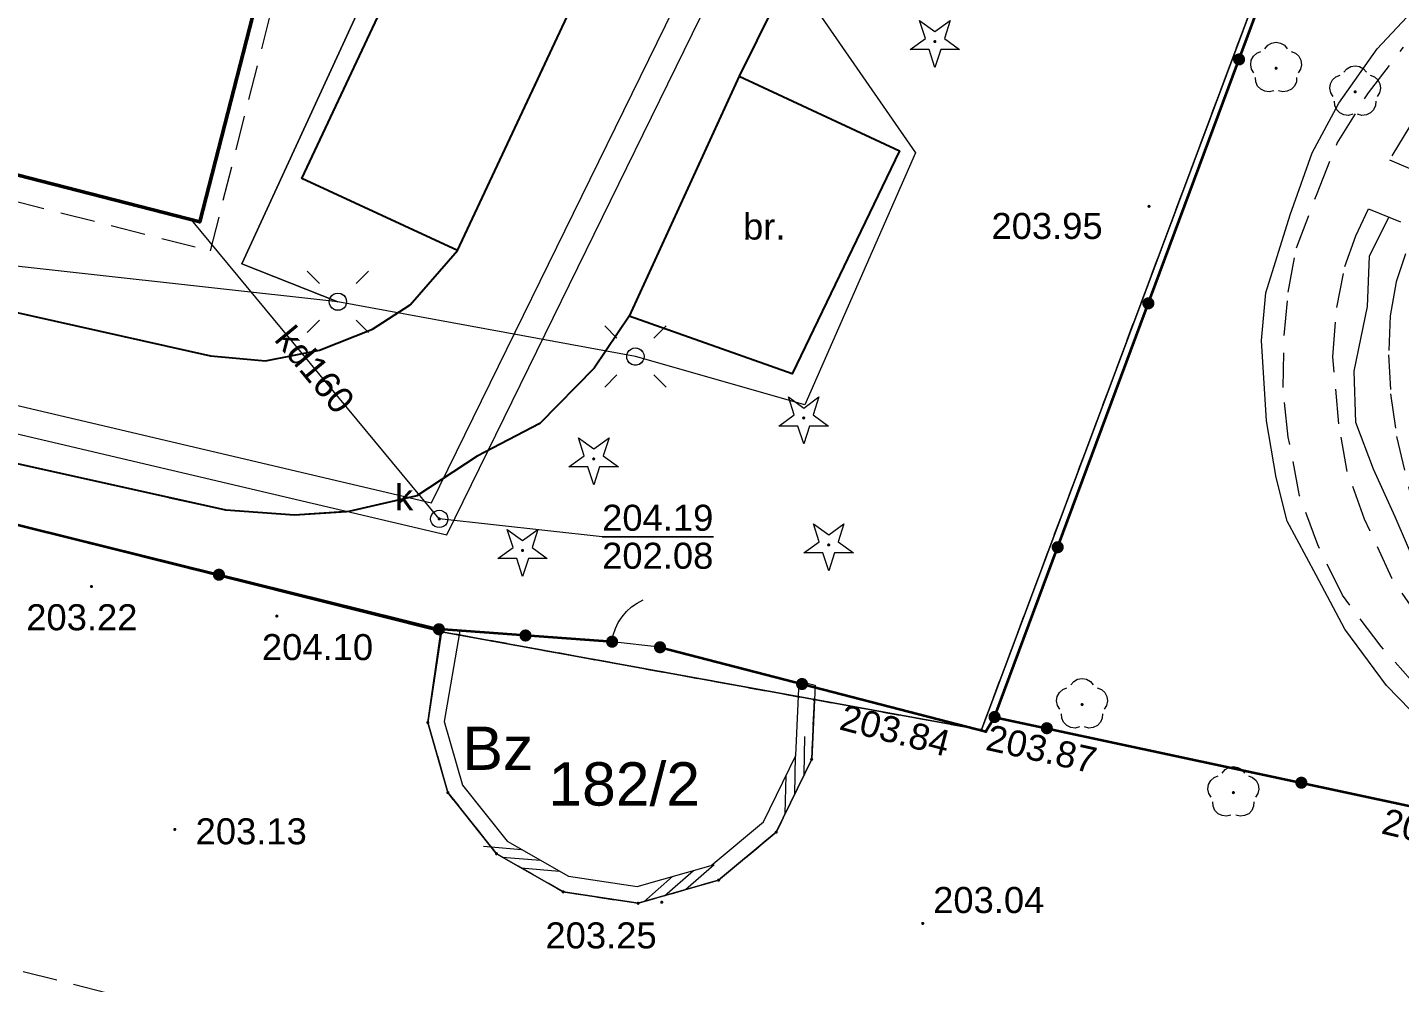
# Model space of a CAD drawing. Extents: x 0 to 7423283, y 0 to 5548300.
# Drawn here: x 7422289.94 to 7422329.48, y 5548165.46 to 5548192.99 of the extents above; entities that cross this region are included whole.
import ezdxf
from ezdxf.enums import TextEntityAlignment as Align

# ---------------------------------------------------------------- set-up
doc = ezdxf.new("R2010")
doc.units = 0
for name, pattern in [('PRZER1-1', [2, 1, -1]), ('PRZER2-1', [3, 2, -1]), ('PRZER3-1', [4, 3, -1])]:
    doc.linetypes.add(name, pattern=pattern)
doc.layers.get('0').update_dxf_attribs({"linetype": 'CONTINUOUS', "lineweight": 13})
for name, color, linetype, lineweight, true_color in [('BUUD02_02', 7, 'CONTINUOUS', 18, 0x0a0909), ('EGBB01', 7, 'CONTINUOUS', 50, 0x0a0909), ('EGBD03', 7, 'CONTINUOUS', 18, 0x008000), ('EGBD03_O', 7, 'CONTINUOUS', 18, 0x008000), ('EGBP04', 7, 'CONTINUOUS', 18, 0x008000), ('EGBU01', 7, 'PRZER1-1', 18, 0x008000), ('EGBU01_O', 7, 'PRZER1-1', 18, 0x008000), ('OBOP01', 7, 'CONTINUOUS', 18, 0x008000), ('OBOP02', 7, 'CONTINUOUS', 18, 0x008000), ('OBOP05_02', 7, 'CONTINUOUS', 18, 0x0a0909), ('SUPE04', 1, 'CONTINUOUS', 18, 0xff0000), ('SUPK01', 7, 'CONTINUOUS', 18, 0x803300), ('SUPK01_O', 7, 'CONTINUOUS', 18, 0x803300), ('SUUS15', 7, 'CONTINUOUS', 18, 0xff9100), ('SUUS15_O', 7, 'CONTINUOUS', 18, 0xff9100)]:
    doc.layers.add(name, color=color, linetype=linetype, lineweight=lineweight, true_color=true_color)
for name, color, linetype, lineweight in [('EGBC03', 7, 'CONTINUOUS', 18), ('GSLKOC', 7, 'CONTINUOUS', 18), ('KTCR02', 7, 'PRZER2-1', 18), ('KTJZ01', 7, 'PRZER3-1', 18), ('KTKR01', 7, 'CONTINUOUS', 25), ('KTOK04', 7, 'CONTINUOUS', 18), ('KTOK05_01', 7, 'CONTINUOUS', 35), ('KTPL01', 7, 'PRZER3-1', 18), ('KTPL01_O', 7, 'PRZER3-1', 18), ('RTPW02', 7, 'CONTINUOUS', 13), ('RTPW02_O', 7, 'CONTINUOUS', 13), ('SUSM', 7, 'CONTINUOUS', 18)]:
    doc.layers.add(name, color=color, linetype=linetype, lineweight=lineweight)
doc.layers.add('SUPS01_05', color=7, linetype='CONTINUOUS', true_color=0x803300)
doc.layers.add('SUPS01_05_O', color=7, linetype='CONTINUOUS', true_color=0x803300)
doc.styles.add('GEO-INFO', font='Arial')

# ---------------------------------------------------------------- blocks, each defined once
blk = doc.blocks.new('EPPGN')
blk.add_hatch(color=0).paths.add_polyline_path([(-0.09, 0), (-0.085595, -0.027812), (-0.072812, -0.052901), (-0.052901, -0.072812), (-0.027812, -0.085595), (0, -0.09), (0.027812, -0.085595), (0.052901, -0.072812), (0.072812, -0.052901), (0.085595, -0.027812), (0.09, 0), (0.085595, 0.027812), (0.072812, 0.052901), (0.052901, 0.072812), (0.027812, 0.085595), (0, 0.09), (-0.027812, 0.085595), (-0.052901, 0.072812), (-0.072812, 0.052901), (-0.085595, 0.027812)])
blk = doc.blocks.new('SPDLP')
blk.add_hatch(color=0).paths.add_polyline_path([(-0.09, 0), (-0.085595, -0.027812), (-0.072812, -0.052901), (-0.052901, -0.072812), (-0.027812, -0.085595), (0, -0.09), (0.027812, -0.085595), (0.052901, -0.072812), (0.072812, -0.052901), (0.085595, -0.027812), (0.09, 0), (0.085595, 0.027812), (0.072812, 0.052901), (0.052901, 0.072812), (0.027812, 0.085595), (0, 0.09), (-0.027812, 0.085595), (-0.052901, 0.072812), (-0.072812, 0.052901), (-0.085595, 0.027812)])
at = {"color": 0}
for points in [[(-1.292703, 0.137547), (-1.355024, 0.389802), (-1.327532, 0.648184), (-1.213525, 0.881678), (-1.026689, 1.062258), (-0.78945, 1.168249), (-0.530282, 1.186929)], [(-0.268652, 1.271938), (-0.048001, 1.40916), (0.20623, 1.462858), (0.463525, 1.426585), (0.693003, 1.304695), (0.867117, 1.11182), (0.964971, 0.871109)], [(1.126667, 0.648554), (1.325358, 0.481106), (1.454989, 0.255912), (1.5, 0), (1.454989, -0.255912), (1.325358, -0.481106), (1.126667, -0.648554)], [(-0.530282, -1.186929), (-0.78945, -1.168249), (-1.026689, -1.062258), (-1.213525, -0.881678), (-1.327532, -0.648184), (-1.355024, -0.389802), (-1.292703, -0.137547)], [(0.964971, -0.871109), (0.867117, -1.11182), (0.693003, -1.304695), (0.463525, -1.426585), (0.20623, -1.462858), (-0.048001, -1.40916), (-0.268652, -1.271938)]]:
    blk.add_lwpolyline(points, dxfattribs=at)
blk = doc.blocks.new('KOLO')
blk.add_hatch(color=0).paths.add_polyline_path([(0, 0.5), (-0.12941, 0.482963), (-0.25, 0.433013), (-0.353553, 0.353553), (-0.433013, 0.25), (-0.482963, 0.12941), (-0.5, 0), (-0.482963, -0.12941), (-0.433013, -0.25), (-0.353553, -0.353553), (-0.25, -0.433013), (-0.12941, -0.482963), (0, -0.5), (0.12941, -0.482963), (0.25, -0.433013), (0.353553, -0.353553), (0.433013, -0.25), (0.482963, -0.12941), (0.5, 0), (0.482963, 0.12941), (0.433013, 0.25), (0.353553, 0.353553), (0.25, 0.433013), (0.12941, 0.482963)])
blk = doc.blocks.new('OKRAG_PELNY')
at = {"color": 0}
blk.add_lwpolyline([(0.5, 0), (0.482963, -0.12941), (0.433013, -0.25), (0.353553, -0.353553), (0.25, -0.433013), (0.12941, -0.482963), (0, -0.5), (-0.12941, -0.482963), (-0.25, -0.433013), (-0.353553, -0.353553), (-0.433013, -0.25), (-0.482963, -0.12941), (-0.5, 0), (-0.482963, 0.12941), (-0.433013, 0.25), (-0.353553, 0.353553), (-0.25, 0.433013), (-0.12941, 0.482963), (0, 0.5), (0.12941, 0.482963), (0.25, 0.433013), (0.353553, 0.353553), (0.433013, 0.25), (0.482963, 0.12941)], close=True, dxfattribs=at)
blk = doc.blocks.new('SUSM01_01')
at = {"color": 0}
for points in [[(-0.353553, 0.353553), (-0.212132, 0.212132)], [(0.353553, 0.353553), (0.212132, 0.212132)], [(-0.353553, -0.353553), (-0.212132, -0.212132)], [(0.353553, -0.353553), (0.212132, -0.212132)]]:
    blk.add_lwpolyline(points, dxfattribs=at)
blk.add_lwpolyline([(0.1, 0), (0.093969, -0.034202), (0.076604, -0.064279), (0.05, -0.086603), (0.025882, -0.096593), (0, -0.1), (-0.025882, -0.096593), (-0.05, -0.086603), (-0.073305, -0.068017), (-0.090097, -0.043388), (-0.098883, -0.014904), (-0.098883, 0.014904), (-0.090097, 0.043388), (-0.073305, 0.068017), (-0.05, 0.086603), (-0.022252, 0.097493), (0.007473, 0.09972), (0.036534, 0.093087), (0.062349, 0.078183), (0.082624, 0.056332), (0.095557, 0.029476)], close=True, dxfattribs=at)
blk = doc.blocks.new('SPDIP')
blk.add_hatch(color=0).paths.add_polyline_path([(-0.09, 0), (-0.085595, -0.027812), (-0.072812, -0.052901), (-0.052901, -0.072812), (-0.027812, -0.085595), (0, -0.09), (0.027812, -0.085595), (0.052901, -0.072812), (0.072812, -0.052901), (0.085595, -0.027812), (0.09, 0), (0.085595, 0.027812), (0.072812, 0.052901), (0.052901, 0.072812), (0.027812, 0.085595), (0, 0.09), (-0.027812, 0.085595), (-0.052901, 0.072812), (-0.072812, 0.052901), (-0.085595, 0.027812)])
at = {"color": 0}
blk.add_lwpolyline([(0.177062, -0.544942), (-0.463555, -1.426676), (-0.463555, -0.336792), (-1.500096, 0), (-0.463555, 0.336792), (-0.463555, 1.426676), (0.177062, 0.544942), (1.213603, 0.881734), (0.572986, 0), (1.213603, -0.881734)], close=True, dxfattribs=at)
blk = doc.blocks.new('KTOK04')
at = {"color": 0}
blk.add_lwpolyline([(0, 0), (-0.01711, -0.261052), (-0.068148, -0.517638), (-0.152241, -0.765367), (-0.267949, -1), (-0.413293, -1.217523), (-0.585786, -1.414214), (-0.782477, -1.586707), (-1, -1.732051)], dxfattribs=at)
blk = doc.blocks.new('BUUD02_02')
at = {"color": 0}
for points in [[(-2.25, -0.5), (-0.25, 0.5)], [(-1, -0.5), (1, 0.5)], [(0.25, -0.5), (2.25, 0.5)]]:
    blk.add_lwpolyline(points, dxfattribs=at)

msp = doc.modelspace()

# ---------------------------------------------------------------- linework, layer by layer
at = {"layer": 'BUUD02_02', "color": 18, "linetype": 'Continuous', "lineweight": 18, "true_color": 0x0a0909, "elevation": 10.22}
msp.add_lwpolyline([(7422312.64, 5548174.03), (7422312.54, 5548171.89), (7422311.52, 5548169.79), (7422309.86, 5548168.41), (7422307.54, 5548167.74), (7422305.38, 5548168.07), (7422303.46, 5548169.17), (7422302.06, 5548170.93), (7422301.48, 5548172.95), (7422301.869, 5548175.635), (7422302.405, 5548175.596), (7422301.95, 5548172.98), (7422302.48, 5548171.15), (7422303.77, 5548169.53), (7422305.53, 5548168.52), (7422307.51, 5548168.22), (7422309.64, 5548168.83), (7422311.15, 5548170.09), (7422312.08, 5548172), (7422312.18, 5548174.14)], close=True, dxfattribs=at)
at = {"layer": 'EGBB01', "color": 18, "linetype": 'Continuous', "lineweight": 50, "true_color": 0x0a0909, "elevation": 10.26}
msp.add_lwpolyline([(7422261.25, 5548196.04), (7422294.91, 5548187.38), (7422299.74, 5548206.21)], dxfattribs=at)
at = {"layer": 'EGBC03', "color": 7, "linetype": 'Continuous', "lineweight": 18, "elevation": 10.26}
msp.add_lwpolyline([(7422299.74, 5548206.21), (7422266.35, 5548214.65), (7422261.45, 5548196.79), (7422261.25, 5548196.04), (7422294.91, 5548187.38)], close=True, dxfattribs=at)
at = {"layer": 'EGBD03', "color": 96, "linetype": 'Continuous', "lineweight": 18, "true_color": 0x008000, "elevation": 10.3}
for points in [[(7422255.35, 5548278.49), (7422248.49, 5548253.1), (7422240.39, 5548223.47), (7422232.19, 5548193.55), (7422247.5, 5548189.15), (7422282.6, 5548180.41), (7422301.87, 5548175.57), (7422312.62, 5548173.61), (7422317.43, 5548172.74), (7422345.7, 5548248.35), (7422295.99, 5548267.06), (7422289.86, 5548268.36), (7422265.15, 5548275.67)], [(7422301.87, 5548175.57), (7422301.48, 5548172.95), (7422302.06, 5548170.93), (7422303.46, 5548169.17), (7422305.38, 5548168.07), (7422307.54, 5548167.74), (7422309.86, 5548168.41), (7422311.52, 5548169.79), (7422312.54, 5548171.89), (7422312.62, 5548173.61)]]:
    msp.add_lwpolyline(points, close=True, dxfattribs=at)
msp.add_lwpolyline([(7422434.9, 5548214.47), (7422406.59, 5548225.32), (7422345.7, 5548248.35), (7422317.43, 5548172.74), (7422312.62, 5548173.61), (7422312.54, 5548171.89), (7422311.52, 5548169.79), (7422309.86, 5548168.41), (7422307.54, 5548167.74), (7422305.38, 5548168.07), (7422303.46, 5548169.17), (7422302.06, 5548170.93), (7422301.48, 5548172.95), (7422301.87, 5548175.57), (7422282.6, 5548180.41), (7422247.5, 5548189.15), (7422232.19, 5548193.55), (7422228, 5548178.12), (7422219.37, 5548146.4), (7422210.82, 5548114.83), (7422202.12, 5548083.12), (7422194.39, 5548053.5), (7422184.85, 5548019.75)], dxfattribs=at)
at = {"layer": 'EGBU01', "color": 7, "linetype": 'Continuous', "lineweight": 18, "elevation": 10.17}
for points in [[(7422337.27, 5548225.81), (7422345.7, 5548248.35), (7422295.99, 5548267.06), (7422289.86, 5548268.36), (7422265.15, 5548275.67), (7422255.35, 5548278.49), (7422248.49, 5548253.1), (7422240.39, 5548223.47), (7422232.19, 5548193.55), (7422247.5, 5548189.15), (7422282.6, 5548180.41), (7422301.87, 5548175.57), (7422312.62, 5548173.61), (7422317.43, 5548172.74)], [(7422301.87, 5548175.57), (7422301.48, 5548172.95), (7422302.06, 5548170.93), (7422303.46, 5548169.17), (7422305.38, 5548168.07), (7422307.54, 5548167.74), (7422309.86, 5548168.41), (7422311.52, 5548169.79), (7422312.54, 5548171.89), (7422312.62, 5548173.61)]]:
    msp.add_lwpolyline(points, close=True, dxfattribs=at)
at = {"layer": 'EGBU01', "color": 96, "linetype": 'PRZER1-1', "lineweight": 18, "ltscale": 0.5, "true_color": 0x008000, "elevation": 10.18}
for points in [[(7422337.27, 5548225.81), (7422345.7, 5548248.35), (7422295.99, 5548267.06), (7422289.86, 5548268.36), (7422265.15, 5548275.67), (7422255.35, 5548278.49), (7422248.49, 5548253.1), (7422240.39, 5548223.47), (7422232.19, 5548193.55), (7422247.5, 5548189.15), (7422282.6, 5548180.41), (7422301.87, 5548175.57), (7422312.62, 5548173.61), (7422317.43, 5548172.74)], [(7422301.87, 5548175.57), (7422301.48, 5548172.95), (7422302.06, 5548170.93), (7422303.46, 5548169.17), (7422305.38, 5548168.07), (7422307.54, 5548167.74), (7422309.86, 5548168.41), (7422311.52, 5548169.79), (7422312.54, 5548171.89), (7422312.62, 5548173.61)]]:
    msp.add_lwpolyline(points, close=True, dxfattribs=at)
at = {"layer": 'EGBU01', "color": 7, "linetype": 'Continuous', "lineweight": 18, "elevation": 10.17}
msp.add_lwpolyline([(7422434.9, 5548214.47), (7422406.59, 5548225.32), (7422376.95, 5548236.53), (7422372.77, 5548211.69), (7422337.27, 5548225.81), (7422317.43, 5548172.74), (7422312.62, 5548173.61), (7422312.54, 5548171.89), (7422311.52, 5548169.79), (7422309.86, 5548168.41), (7422307.54, 5548167.74), (7422305.38, 5548168.07), (7422303.46, 5548169.17), (7422302.06, 5548170.93), (7422301.48, 5548172.95), (7422301.87, 5548175.57), (7422282.6, 5548180.41), (7422247.5, 5548189.15), (7422232.19, 5548193.55), (7422228, 5548178.12), (7422219.37, 5548146.4), (7422210.82, 5548114.83)], dxfattribs=at)
at = {"layer": 'EGBU01', "color": 96, "linetype": 'PRZER1-1', "lineweight": 18, "ltscale": 0.5, "true_color": 0x008000, "elevation": 10.18}
msp.add_lwpolyline([(7422434.9, 5548214.47), (7422406.59, 5548225.32), (7422376.95, 5548236.53), (7422372.77, 5548211.69), (7422337.27, 5548225.81), (7422317.43, 5548172.74), (7422312.62, 5548173.61), (7422312.54, 5548171.89), (7422311.52, 5548169.79), (7422309.86, 5548168.41), (7422307.54, 5548167.74), (7422305.38, 5548168.07), (7422303.46, 5548169.17), (7422302.06, 5548170.93), (7422301.48, 5548172.95), (7422301.87, 5548175.57), (7422282.6, 5548180.41), (7422247.5, 5548189.15), (7422232.19, 5548193.55), (7422228, 5548178.12), (7422219.37, 5548146.4), (7422210.82, 5548114.83)], dxfattribs=at)
at = {"layer": 'GSLKOC', "color": 7, "linetype": 'PRZER2-1', "lineweight": 18, "ltscale": 0.5, "elevation": 10.18}
for points in [[(7422330.01, 5548173.94), (7422328.95, 5548175.14), (7422327.83, 5548176.62), (7422327.12, 5548178.07), (7422326.6, 5548179.49), (7422326.27, 5548181.18), (7422326.12, 5548182.61), (7422326.15, 5548184.11), (7422326.27, 5548185.36), (7422326.51, 5548186.63), (7422327.1, 5548188.2), (7422327.68, 5548189.65), (7422328.58, 5548191.1), (7422329.59, 5548192.42)], [(7422329.77, 5548190.14), (7422329.19, 5548189.17), (7422330.53, 5548188.59)], [(7422330.12, 5548175.86), (7422329.26, 5548177.11), (7422328.47, 5548178.81), (7422327.97, 5548180.19), (7422327.73, 5548181.56), (7422327.56, 5548183.49), (7422327.67, 5548184.91), (7422327.9, 5548186.1), (7422328.22, 5548186.98), (7422328.58, 5548187.76), (7422329.95, 5548187.21)], [(7422329.65, 5548186.46), (7422329.38, 5548185.65), (7422329.21, 5548184.67), (7422329.16, 5548183.55), (7422329.22, 5548182.43), (7422329.39, 5548181.2), (7422329.81, 5548179.43)]]:
    msp.add_lwpolyline(points, dxfattribs=at)
at = {"layer": 'KTCR02', "color": 7, "linetype": 'PRZER2-1', "lineweight": 18, "ltscale": 0.5, "elevation": 10.18}
msp.add_lwpolyline([(7422247.8, 5548200.22), (7422253.218, 5548221.172), (7422251.873, 5548221.496), (7422251.85, 5548221.4), (7422246.55, 5548200.97), (7422246.09, 5548199.1), (7422253.99, 5548197.02), (7422253.8, 5548196.31), (7422255.778, 5548195.747), (7422256.18, 5548197.16), (7422260.57, 5548195.91), (7422260.24, 5548194.67), (7422259.35, 5548191.53), (7422260.93, 5548191.2), (7422261.83, 5548195.04), (7422295.22, 5548186.55), (7422300.174, 5548206.087), (7422299.74, 5548206.21), (7422294.91, 5548187.38), (7422261.25, 5548196.04), (7422261.45, 5548196.79)], close=True, dxfattribs=at)
msp.add_lwpolyline([(7422332.39, 5548154.9), (7422327.7, 5548155.39), (7422323.34, 5548157.39), (7422303.87, 5548162.19), (7422286.82, 5548166.53, -0.369929), (7422285.49, 5548168.13), (7422284.74, 5548173.52), (7422261.29, 5548179.34), (7422259.59, 5548173.78), (7422253.3, 5548174.78), (7422249.53, 5548175.7, 0.140136), (7422243.13, 5548172.36), (7422238.07, 5548164.19), (7422236.54, 5548161.36), (7422233.34, 5548155.3, 0.191738), (7422232.68, 5548146.24), (7422235.94, 5548140.2), (7422245.04, 5548124.3, -0.526945), (7422243.95, 5548118.67)], format="xyb", dxfattribs=at)
at = {"layer": 'KTJZ01', "color": 7, "linetype": 'PRZER3-1', "lineweight": 18, "ltscale": 0.5, "elevation": 10.18}
for points in [[(7422309.31, 5548201.45), (7422302.34, 5548186.56), (7422300.97, 5548184.99), (7422299.89, 5548184.29), (7422298.36, 5548183.68), (7422296.8, 5548183.38), (7422295.22, 5548183.52), (7422260.93, 5548191.2), (7422259.35, 5548191.53), (7422244.44, 5548195.45)], [(7422239.14, 5548193.54), (7422240.66, 5548192.4), (7422242.9, 5548191.46), (7422258.89, 5548187.25), (7422295.66, 5548179.07), (7422297.64, 5548178.93), (7422299.2, 5548179.03), (7422301.16, 5548179.49), (7422302.9, 5548180.63), (7422304.71, 5548181.57), (7422306.27, 5548183.17), (7422307.28, 5548184.66), (7422310.45, 5548191.58), (7422313, 5548196.73)]]:
    msp.add_lwpolyline(points, dxfattribs=at)
at = {"layer": 'KTKR01', "color": 7, "linetype": 'Continuous', "lineweight": 25, "elevation": 10.18}
for points in [[(7422235.08, 5548203.45), (7422238.58, 5548200.17), (7422240.08, 5548198.55), (7422241.48, 5548197.19), (7422243.11, 5548196.09), (7422244.44, 5548195.45), (7422259.35, 5548191.53), (7422260.93, 5548191.2), (7422295.22, 5548183.52), (7422296.8, 5548183.38), (7422298.36, 5548183.68), (7422299.89, 5548184.29), (7422300.97, 5548184.99), (7422302.34, 5548186.56), (7422309.31, 5548201.45), (7422311.62, 5548206.52), (7422316.38, 5548216.33), (7422319.39, 5548222.65), (7422318.48, 5548225.67)], [(7422334.05, 5548218.44), (7422326.42, 5548220.72), (7422325.08, 5548220.57), (7422323.67, 5548219.96), (7422313, 5548196.73), (7422310.45, 5548191.58), (7422307.28, 5548184.66), (7422306.27, 5548183.17), (7422304.71, 5548181.57), (7422302.9, 5548180.63), (7422301.16, 5548179.49), (7422299.2, 5548179.03), (7422297.64, 5548178.93), (7422295.66, 5548179.07), (7422258.89, 5548187.25), (7422242.9, 5548191.46), (7422240.66, 5548192.4), (7422239.14, 5548193.54), (7422237.88, 5548194.79), (7422233.89, 5548199.23)], [(7422302.34, 5548186.56), (7422297.85, 5548188.63), (7422304.79, 5548203.42), (7422307.38, 5548202.22), (7422309.31, 5548201.45)], [(7422310.45, 5548191.58), (7422315.07, 5548189.43), (7422311.98, 5548183), (7422307.28, 5548184.66)]]:
    msp.add_lwpolyline(points, dxfattribs=at)
at = {"layer": 'KTOK04', "color": 7, "linetype": 'Continuous', "lineweight": 18, "elevation": 10.18}
msp.add_lwpolyline([(7422308.17, 5548175.12), (7422306.79, 5548175.28)], dxfattribs=at)
at = {"layer": 'KTOK05_01', "color": 7, "linetype": 'Continuous', "lineweight": 35, "elevation": 10.18}
for points in [[(7422317.81, 5548173.11), (7422334.51, 5548218.05)], [(7422231.9, 5548191.86), (7422232.23, 5548193.14), (7422258.95, 5548186.26), (7422301.8, 5548175.64)], [(7422306.79, 5548175.28), (7422301.8, 5548175.64)], [(7422308.17, 5548175.12), (7422317.56, 5548172.69), (7422317.81, 5548173.11), (7422333.16, 5548169.82), (7422344.66, 5548167.29), (7422346.79, 5548166.9), (7422348.16, 5548166.55), (7422352.78, 5548165.61)]]:
    msp.add_lwpolyline(points, dxfattribs=at)
at = {"layer": 'KTPL01', "color": 7, "linetype": 'PRZER3-1', "lineweight": 18, "ltscale": 0.5, "elevation": 10.18}
for points in [[(7422302.34, 5548186.56), (7422309.31, 5548201.45), (7422307.38, 5548202.22), (7422304.79, 5548203.42), (7422297.85, 5548188.63)], [(7422307.28, 5548184.66), (7422310.45, 5548191.58), (7422315.07, 5548189.43), (7422311.98, 5548183)]]:
    msp.add_lwpolyline(points, close=True, dxfattribs=at)
at = {"layer": 'OBOP05_02', "color": 18, "linetype": 'Continuous', "lineweight": 18, "true_color": 0x0a0909, "elevation": 10.1}
for points in [[(7422330.48, 5548172.61), (7422329.1, 5548174.02), (7422327.9, 5548175.64), (7422327.08, 5548177.2), (7422326.24, 5548178.76), (7422325.92, 5548180.01), (7422325.64, 5548181.65), (7422325.5, 5548183.96), (7422325.63, 5548185.34), (7422326.33, 5548187.59), (7422326.96, 5548189.37), (7422327.73, 5548190.8), (7422328.83, 5548192.37), (7422329.98, 5548193.59)], [(7422334.25, 5548173.56), (7422332.92, 5548174.36), (7422330.99, 5548175.84), (7422330, 5548177.36), (7422329.35, 5548178.88), (7422328.73, 5548180.25), (7422328.22, 5548181.6), (7422328.17, 5548183.08), (7422328.55, 5548184.94), (7422328.61, 5548186.39), (7422329.17, 5548187.52)]]:
    msp.add_lwpolyline(points, dxfattribs=at)
at = {"layer": 'SUPE04', "color": 1, "linetype": 'Continuous', "lineweight": 18, "true_color": 0xff0000, "elevation": 10.18}
msp.add_lwpolyline([(7422312.41, 5548193.89), (7422315.53, 5548189.37), (7422312.34, 5548182.11), (7422307.46, 5548183.5), (7422298.89, 5548185.08), (7422296.12, 5548186.17), (7422300.82, 5548196.39), (7422296.12, 5548186.17), (7422298.89, 5548185.08), (7422283.97, 5548186.73), (7422264.09, 5548191.25), (7422246.31, 5548195.46)], dxfattribs=at)
at = {"layer": 'SUPK01', "color": 36, "linetype": 'Continuous', "lineweight": 18, "true_color": 0x803300, "elevation": 10.18}
for points in [[(7422239.45, 5548204.735), (7422236.421, 5548195.562), (7422246.234, 5548192.796), (7422270.675, 5548186.559), (7422301.591, 5548179.282), (7422310.979, 5548198.462), (7422315.487, 5548208.198), (7422321.907, 5548222.048)], [(7422238.69, 5548204.985), (7422235.399, 5548195.018), (7422246.026, 5548192.024), (7422270.485, 5548185.781), (7422302.029, 5548178.358), (7422311.701, 5548198.118), (7422316.213, 5548207.862), (7422322.633, 5548221.712)], [(7422301.81, 5548178.82), (7422294.67, 5548187.44)]]:
    msp.add_lwpolyline(points, dxfattribs=at)
at = {"layer": 'SUPS01_05_O', "color": 36, "linetype": 'Continuous', "lineweight": 9, "true_color": 0x803300, "elevation": 10.8, "flags": 128}
for points in [[(7422309.707, 5548178.307), (7422306.503, 5548178.307), (7422301.81, 5548178.82)], [(7422306.503, 5548178.307), (7422309.707, 5548178.307)]]:
    msp.add_lwpolyline(points, dxfattribs=at)

# ---------------------------------------------------------------- block references
at = {"layer": 'BUUD02_02', "color": 18, "lineweight": 18, "true_color": 0x0a0909, "xscale": 0.5}
for p, yscale, rotation in [((7422312.064, 5548171.439, 10.22), 0.462328286136184, 64.09349200048563), ((7422304.177, 5548169.028, 10.22), 0.466042542443648, 330.1908857788052), ((7422308.719, 5548168.323, 10.22), 0.466831067182277, 16.10835269475852)]:
    msp.add_blockref('BUUD02_02', p, dxfattribs=dict(at, yscale=yscale, rotation=rotation))
at = {"layer": 'EGBP04', "color": 96, "lineweight": 18, "true_color": 0x008000, "xscale": 0.5, "yscale": 0.5, "rotation": 90}
for p in [(7422301.87, 5548175.57, 10.32), (7422312.62, 5548173.61, 10.32), (7422301.48, 5548172.95, 10.32), (7422317.43, 5548172.74, 10.32), (7422312.54, 5548171.89, 10.32), (7422302.06, 5548170.93, 10.32), (7422311.52, 5548169.79, 10.32), (7422303.46, 5548169.17, 10.32), (7422309.86, 5548168.41, 10.32), (7422305.38, 5548168.07, 10.32), (7422307.54, 5548167.74, 10.32)]:
    msp.add_blockref('EPPGN', p, dxfattribs=at)
at = {"layer": 'KTOK04', "color": 7, "lineweight": 18, "xscale": 0.75, "yscale": 0.75, "rotation": 173.3865395110497}
msp.add_blockref('KTOK04', (7422306.79, 5548175.28, 10.18), dxfattribs=at)
at = {"layer": 'KTOK05_01', "color": 7, "lineweight": 35, "xscale": 0.35, "yscale": 0.35, "rotation": 90}
for p in [(7422324.854, 5548192.065, 10.18), (7422322.241, 5548185.035, 10.18), (7422319.629, 5548178.004, 10.18), (7422295.462, 5548177.211, 10.18), (7422301.8, 5548175.64, 10.18), (7422301.8, 5548175.64, 10.18), (7422304.295, 5548175.46, 10.18), (7422306.79, 5548175.28, 10.18), (7422308.17, 5548175.12, 10.18), (7422312.263, 5548174.061, 10.18), (7422317.81, 5548173.11, 10.18), (7422319.316, 5548172.787, 10.18), (7422326.649, 5548171.216, 10.18)]:
    msp.add_blockref('KOLO', p, dxfattribs=at)
at = {"layer": 'OBOP01', "color": 96, "lineweight": 18, "true_color": 0x008000, "xscale": 0.5, "yscale": 0.5, "rotation": 90}
for p in [(7422316.09, 5548192.58, 10.12), (7422312.31, 5548181.73, 10.12), (7422306.26, 5548180.55, 10.12), (7422313.03, 5548178.07, 10.12), (7422304.21, 5548177.91, 10.12)]:
    msp.add_blockref('SPDIP', p, dxfattribs=at)
at = {"layer": 'OBOP02', "color": 96, "lineweight": 18, "true_color": 0x008000, "xscale": 0.5, "yscale": 0.5, "rotation": 90}
for p in [(7422325.92, 5548191.81, 10.12), (7422328.2, 5548191.13, 10.12), (7422320.33, 5548173.47, 10.12), (7422324.69, 5548170.93, 10.12)]:
    msp.add_blockref('SPDLP', p, dxfattribs=at)
at = {"layer": 'RTPW02', "color": 7, "lineweight": 13, "xscale": 0.09, "yscale": 0.09, "rotation": 90}
for p in [(7422322.26, 5548187.83, 10.2), (7422291.79, 5548176.87, 10.2), (7422297.13, 5548176.02, 10.2), (7422317.81, 5548173.11, 10.2), (7422317.56, 5548172.69, 10.2), (7422294.19, 5548169.87, 10.2), (7422308.22, 5548167.77, 10.2), (7422315.74, 5548167.16, 10.2)]:
    msp.add_blockref('KOLO', p, dxfattribs=at)
at = {"layer": 'SUPS01_05', "color": 36, "lineweight": 5, "true_color": 0x803300, "xscale": 0.09, "yscale": 0.09, "rotation": 90}
msp.add_blockref('KOLO', (7422301.81, 5548178.82, 10.24), dxfattribs=at)
at = {"layer": 'SUSM', "color": 7, "lineweight": 18, "rotation": 90}
for name, p, xscale, yscale in [('SUSM01_01', (7422298.89, 5548185.08, 10.24), 2.5, 2.5), ('OKRAG_PELNY', (7422298.89, 5548185.08, 10.24), 0.5, 0.5), ('SUSM01_01', (7422307.46, 5548183.5, 10.24), 2.5, 2.5), ('OKRAG_PELNY', (7422307.46, 5548183.5, 10.24), 0.5, 0.5)]:
    msp.add_blockref(name, p, dxfattribs=dict(at, xscale=xscale, yscale=yscale))
at = {"layer": 'SUUS15', "color": 36, "lineweight": 18, "true_color": 0x803300, "xscale": 0.5, "yscale": 0.5, "rotation": 90}
msp.add_blockref('OKRAG_PELNY', (7422301.81, 5548178.82, 10.24), dxfattribs=at)

# ---------------------------------------------------------------- texts
at = {"layer": 'EGBD03_O', "color": 96, "linetype": 'Continuous', "lineweight": 0, "true_color": 0x008000, "style": 'GEO-INFO'}
msp.add_text('182/2', height=1.25, dxfattribs=at).set_placement((7422307.139, 5548171.205, 10.8), align=Align.MIDDLE)
at = {"layer": 'EGBU01_O', "color": 96, "linetype": 'Continuous', "lineweight": 0, "true_color": 0x008000, "style": 'GEO-INFO'}
msp.add_text('Bz', height=1.25, dxfattribs=at).set_placement((7422303.499, 5548172.21, 10.8), align=Align.MIDDLE)
at = {"layer": 'KTPL01_O', "color": 7, "linetype": 'Continuous', "lineweight": 0, "style": 'GEO-INFO'}
msp.add_text('br.', height=0.75, dxfattribs=at).set_placement((7422311.175, 5548187.263, 10.8), align=Align.MIDDLE)
at = {"layer": 'RTPW02_O', "color": 7, "linetype": 'Continuous', "lineweight": 0, "style": 'GEO-INFO'}
for s, rotation, p in [('203.95', 359.9998, (7422317.72, 5548186.89, 10.8)), ('203.22', 359.9998, (7422289.91, 5548175.61, 10.8)), ('204.10', 359.9998, (7422296.7, 5548174.75, 10.8)), ('203.84', 345.5908, (7422313.3, 5548172.76, 10.8)), ('203.87', 347.5004, (7422317.52, 5548172.17, 10.8)), ('203.73', 346.6217, (7422328.92, 5548169.76, 10.8)), ('203.13', 359.9998, (7422294.79, 5548169.44, 10.8)), ('203.04', 359.9998, (7422316.04, 5548167.46, 10.8)), ('203.25', 359.9998, (7422304.87, 5548166.44, 10.8))]:
    msp.add_text(s, height=0.75, rotation=rotation, dxfattribs=at).set_placement(p)
at = {"layer": 'SUPK01_O', "color": 36, "linetype": 'Continuous', "lineweight": 0, "true_color": 0x803300, "style": 'GEO-INFO'}
msp.add_text('kd160', height=0.75, rotation=309.6352, dxfattribs=at).set_placement((7422298.24, 5548183.13, 10.8), align=Align.MIDDLE)
at = {"layer": 'SUPS01_05_O', "color": 36, "linetype": 'Continuous', "lineweight": 0, "true_color": 0x803300, "style": 'GEO-INFO'}
for s, p in [('204.19', (7422306.503, 5548178.479)), ('202.08', (7422306.503, 5548177.384))]:
    msp.add_text(s, height=0.75, rotation=360, dxfattribs=at).set_placement(p)
at = {"layer": 'SUUS15_O', "color": 36, "linetype": 'Continuous', "lineweight": 0, "true_color": 0x803300, "style": 'GEO-INFO'}
msp.add_text('k', height=0.75, dxfattribs=at).set_placement((7422301.06, 5548179.07, 10.8), align=Align.RIGHT)

doc.saveas('drawing.dxf')
